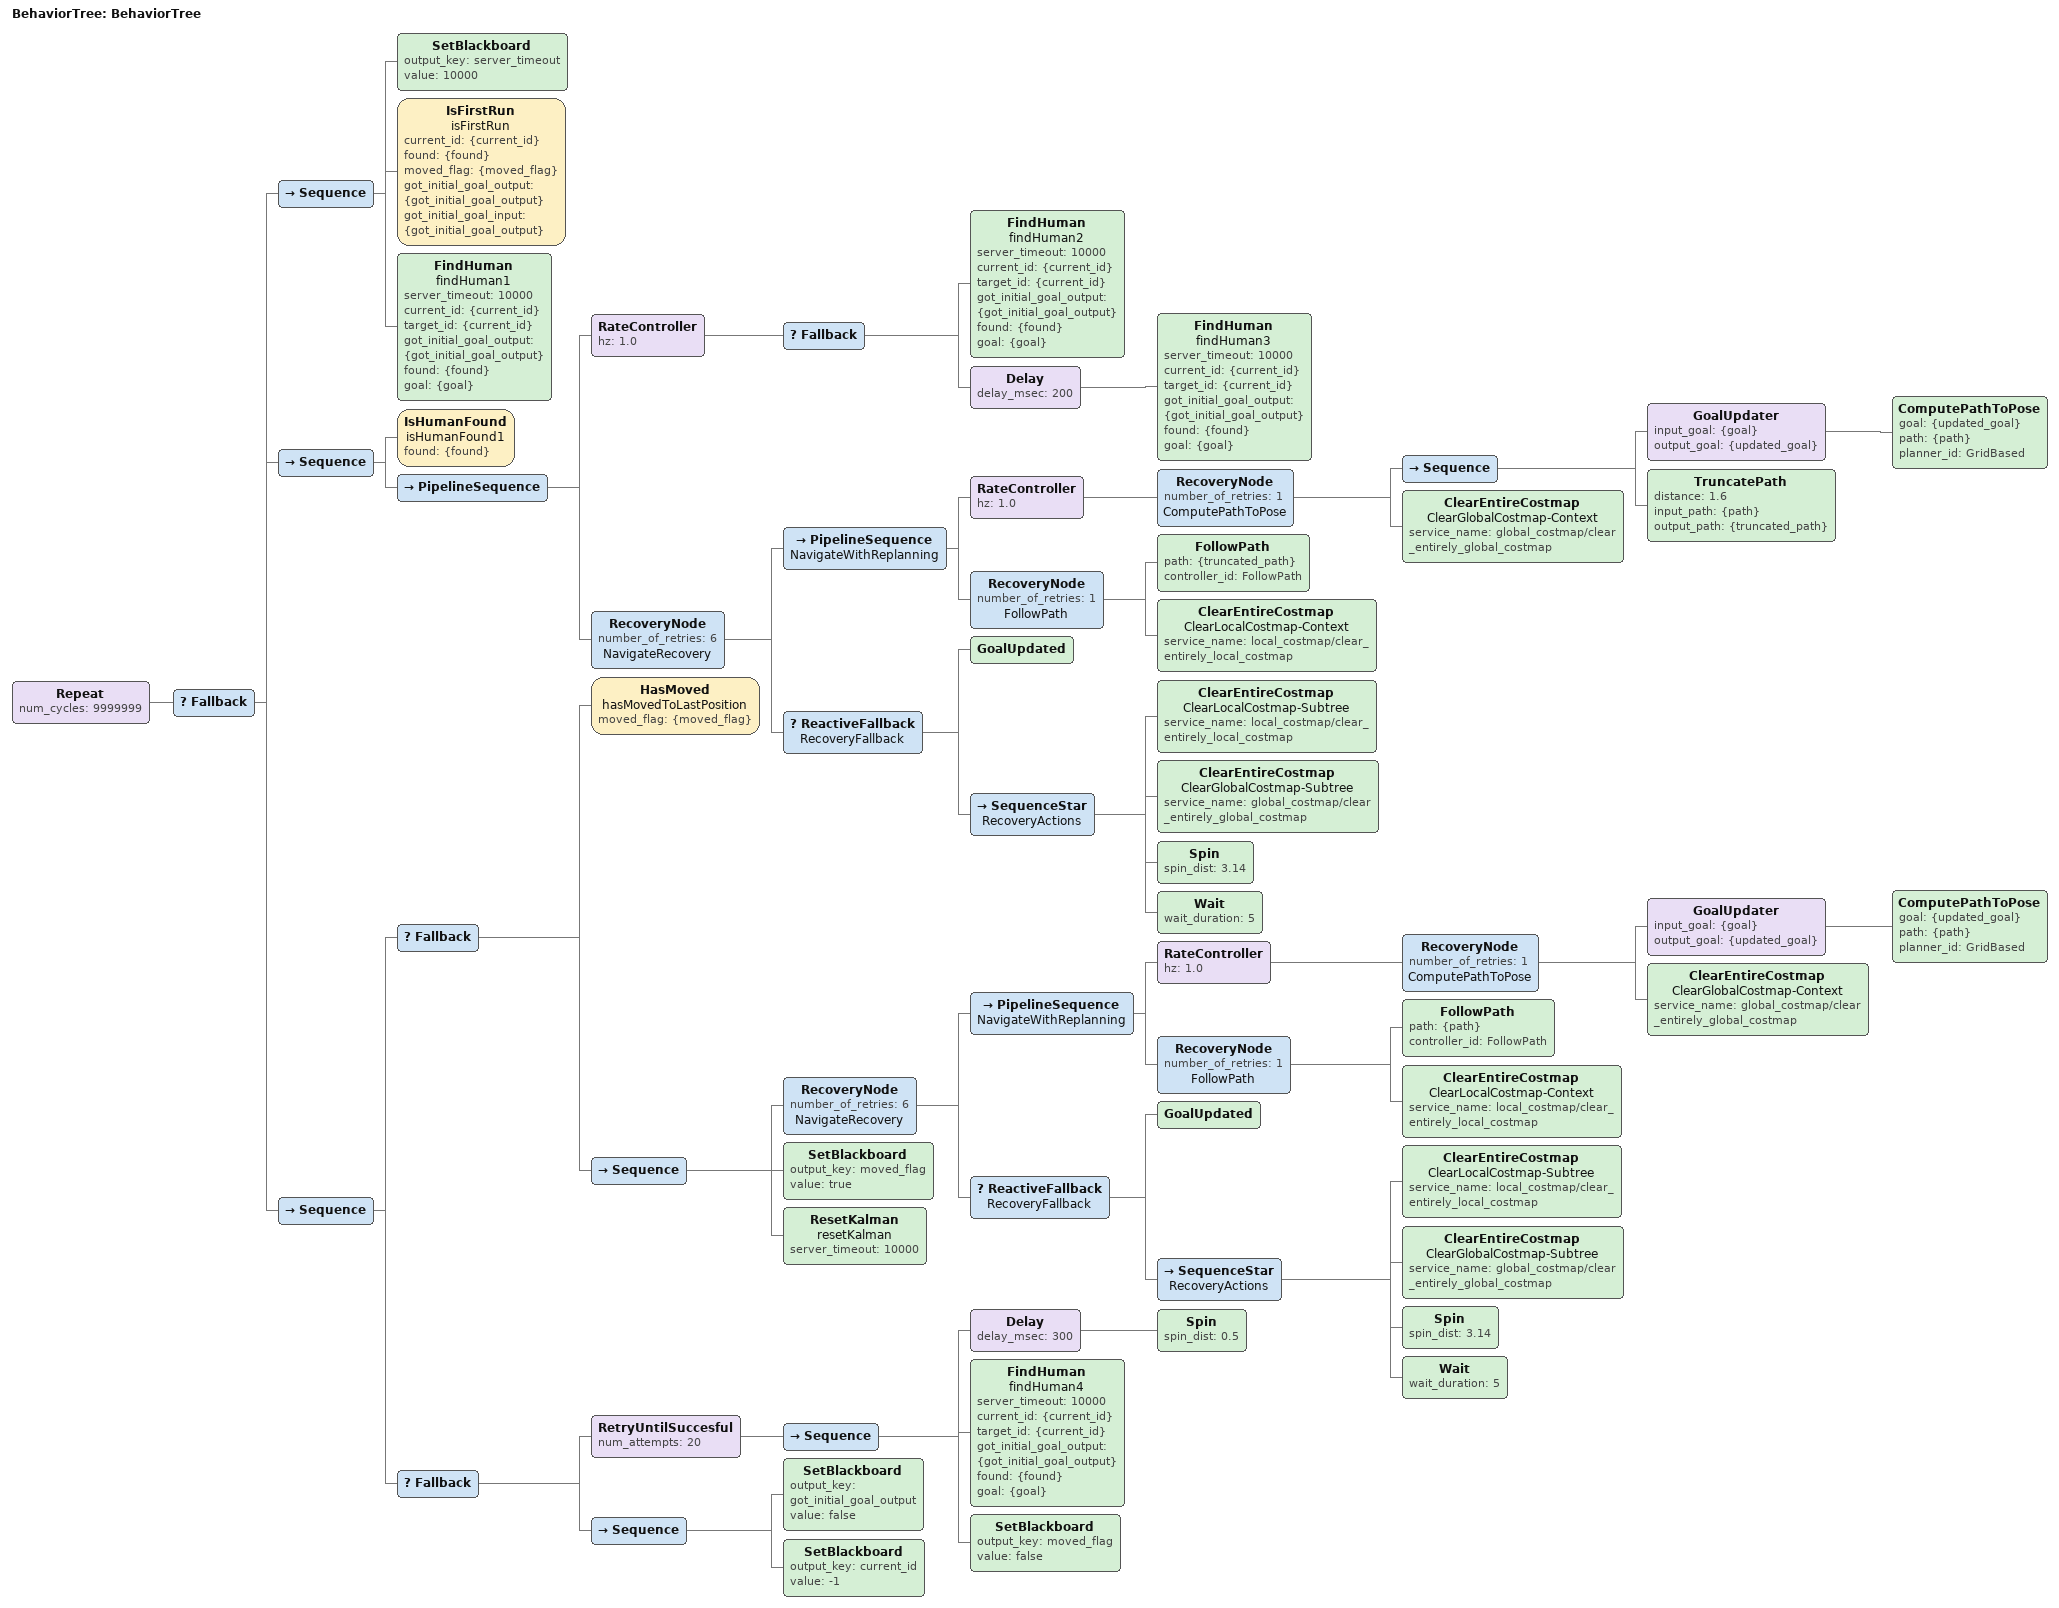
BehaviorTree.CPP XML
<?xml version="1.0"?>
<root main_tree_to_execute="BehaviorTree">
	<BehaviorTree ID="BehaviorTree">
		<Repeat num_cycles="9999999">
			<Fallback>
				<Sequence>
					<SetBlackboard output_key="server_timeout" value="10000" />
					<IsFirstRun name="isFirstRun" current_id="{current_id}" found="{found}" moved_flag="{moved_flag}" got_initial_goal_output="{got_initial_goal_output}" got_initial_goal_input="{got_initial_goal_output}" />
					<FindHuman name="findHuman1" server_timeout="10000" current_id="{current_id}" target_id="{current_id}" got_initial_goal_output="{got_initial_goal_output}" found="{found}" goal="{goal}" />
				</Sequence>
				<Sequence>
					<IsHumanFound name="isHumanFound1" found="{found}" />
					<PipelineSequence>
						<RateController hz="1.0">
							<Fallback>
								<FindHuman name="findHuman2" server_timeout="10000" current_id="{current_id}" target_id="{current_id}" got_initial_goal_output="{got_initial_goal_output}" found="{found}" goal="{goal}" />
								<Delay delay_msec="200">
									<FindHuman name="findHuman3" server_timeout="10000" current_id="{current_id}" target_id="{current_id}" got_initial_goal_output="{got_initial_goal_output}" found="{found}" goal="{goal}" />
								</Delay>
							</Fallback>
						</RateController>
						<RecoveryNode number_of_retries="6" name="NavigateRecovery">
							<PipelineSequence name="NavigateWithReplanning">
								<RateController hz="1.0">
									<RecoveryNode number_of_retries="1" name="ComputePathToPose">
										<Sequence>
											<GoalUpdater input_goal="{goal}" output_goal="{updated_goal}">
												<ComputePathToPose goal="{updated_goal}" path="{path}" planner_id="GridBased" />
											</GoalUpdater>
											<TruncatePath distance="1.6" input_path="{path}" output_path="{truncated_path}" />
										</Sequence>
										<ClearEntireCostmap name="ClearGlobalCostmap-Context" service_name="global_costmap/clear_entirely_global_costmap" />
									</RecoveryNode>
								</RateController>
								<RecoveryNode number_of_retries="1" name="FollowPath">
									<FollowPath path="{truncated_path}" controller_id="FollowPath" />
									<ClearEntireCostmap name="ClearLocalCostmap-Context" service_name="local_costmap/clear_entirely_local_costmap" />
								</RecoveryNode>
							</PipelineSequence>
							<ReactiveFallback name="RecoveryFallback">
								<GoalUpdated />
								<SequenceStar name="RecoveryActions">
									<ClearEntireCostmap name="ClearLocalCostmap-Subtree" service_name="local_costmap/clear_entirely_local_costmap" />
									<ClearEntireCostmap name="ClearGlobalCostmap-Subtree" service_name="global_costmap/clear_entirely_global_costmap" />
									<Spin spin_dist="3.14" />
									<Wait wait_duration="5" />
								</SequenceStar>
							</ReactiveFallback>
						</RecoveryNode>
					</PipelineSequence>
				</Sequence>
				<Sequence>
					<Fallback>
						<HasMoved name="hasMovedToLastPosition" moved_flag="{moved_flag}" />
						<Sequence>
							<RecoveryNode number_of_retries="6" name="NavigateRecovery">
								<PipelineSequence name="NavigateWithReplanning">
									<RateController hz="1.0">
										<RecoveryNode number_of_retries="1" name="ComputePathToPose">
											<GoalUpdater input_goal="{goal}" output_goal="{updated_goal}">
												<ComputePathToPose goal="{updated_goal}" path="{path}" planner_id="GridBased" />
											</GoalUpdater>
											<ClearEntireCostmap name="ClearGlobalCostmap-Context" service_name="global_costmap/clear_entirely_global_costmap" />
										</RecoveryNode>
									</RateController>
									<RecoveryNode number_of_retries="1" name="FollowPath">
										<FollowPath path="{path}" controller_id="FollowPath" />
										<ClearEntireCostmap name="ClearLocalCostmap-Context" service_name="local_costmap/clear_entirely_local_costmap" />
									</RecoveryNode>
								</PipelineSequence>
								<ReactiveFallback name="RecoveryFallback">
									<GoalUpdated />
									<SequenceStar name="RecoveryActions">
										<ClearEntireCostmap name="ClearLocalCostmap-Subtree" service_name="local_costmap/clear_entirely_local_costmap" />
										<ClearEntireCostmap name="ClearGlobalCostmap-Subtree" service_name="global_costmap/clear_entirely_global_costmap" />
										<Spin spin_dist="3.14" />
										<Wait wait_duration="5" />
									</SequenceStar>
								</ReactiveFallback>
							</RecoveryNode>
							<SetBlackboard output_key="moved_flag" value="true" />
							<ResetKalman name="resetKalman" server_timeout="10000" />
						</Sequence>
					</Fallback>
					<Fallback>
						<RetryUntilSuccesful num_attempts="20">
							<Sequence>
								<Delay delay_msec="300">
									<Spin spin_dist="0.5" />
								</Delay>
								<FindHuman name="findHuman4" server_timeout="10000" current_id="{current_id}" target_id="{current_id}" got_initial_goal_output="{got_initial_goal_output}" found="{found}" goal="{goal}" />
								<SetBlackboard output_key="moved_flag" value="false" />
							</Sequence>
						</RetryUntilSuccesful>
						<Sequence>
							<SetBlackboard output_key="got_initial_goal_output" value="false" />
							<SetBlackboard output_key="current_id" value="-1" />
						</Sequence>
					</Fallback>
				</Sequence>
			</Fallback>
		</Repeat>
	</BehaviorTree>
</root>
